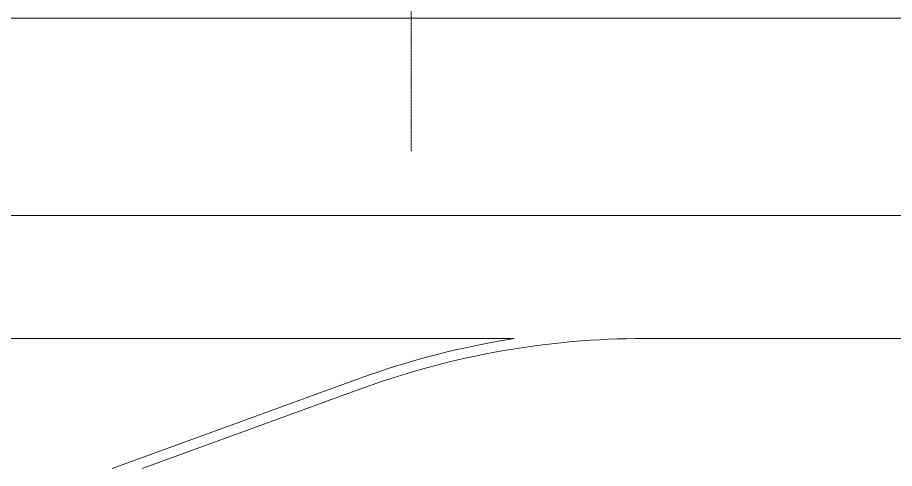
# Model space of a CAD drawing. Header units: inches. Extents: x 22011 to 32682, y -23296 to -20170.
# Drawn here: x 23144 to 23657, y -23034 to -22770 of the extents above; entities that cross this region are included whole.
import ezdxf

# ---------------------------------------------------------------- set-up
doc = ezdxf.new("R2010")
doc.units = ezdxf.units.IN
doc.header["$MEASUREMENT"] = 0
doc.linetypes.add('Grid Line 1_2_', pattern=[0.875, 0.5, -0.125, 0.125, -0.125])
for name, color, linetype, lineweight in [('A-ROOF', 132, 'Continuous', 9), ('A-SITE-CURB', 90, 'Continuous', 9), ('A-SITE-ROAD', 130, 'Continuous', 9), ('A-SITE-SWLK', 140, 'Continuous', 9), ('C-TOPO', 7, 'Continuous', 9), ('S-GRID', 1, 'Continuous', 9)]:
    doc.layers.add(name, color=color, linetype=linetype, lineweight=lineweight)

msp = doc.modelspace()

# ---------------------------------------------------------------- linework, layer by layer
at = {"layer": 'A-ROOF'}
msp.add_line((22190.93, -22770.34), (26276.68, -22770.34), dxfattribs=at)
at = {"layer": 'A-SITE-CURB'}
msp.add_line((23344.52, -22981.25), (23199.42, -23034.06), dxfattribs=at)
msp.add_arc((23510.74, -23437.94), 486, 99.0125, 110, dxfattribs=at)
at = {"layer": 'A-SITE-ROAD'}
for p, q in [((23510.74, -22957.94), (26363.92, -22957.94)), ((23346.57, -22986.89), (23216.97, -23034.06))]:
    msp.add_line(p, q, dxfattribs=at)
msp.add_arc((23510.74, -23437.94), 480, 90, 110, dxfattribs=at)
at = {"layer": 'A-SITE-SWLK'}
for p, q in [((22490.39, -22885.94), (23932.7, -22885.94)), ((23434.61, -22957.94), (22108.02, -22957.94))]:
    msp.add_line(p, q, dxfattribs=at)
at = {"layer": 'C-TOPO'}
for p in [(22376.1, -22770.34), (25987.68, -22770.34)]:
    msp.add_line(p, (23483.26, -22770.34), dxfattribs=at)
at = {"layer": 'S-GRID', "linetype": 'Grid Line 1_2_'}
msp.add_line((23374.39, -22848.21), (23374.39, -20313.23), dxfattribs=at)

doc.saveas('drawing.dxf')
